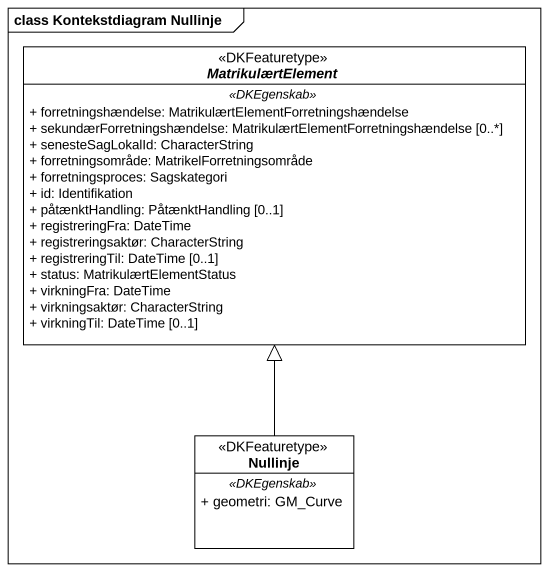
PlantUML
@startuml
mainframe class Kontekstdiagram Nullinje
hide circle
hide empty members
skinparam classAttributeIconSize 0
abstract class MatrikulærtElement <<DKFeaturetype>> {
  .. <<DKEgenskab>> ..
  + forretningshændelse: MatrikulærtElementForretningshændelse
  + sekundærForretningshændelse: MatrikulærtElementForretningshændelse [0..*]
  + senesteSagLokalId: CharacterString
  + forretningsområde: MatrikelForretningsområde
  + forretningsproces: Sagskategori
  + id: Identifikation
  + påtænktHandling: PåtænktHandling [0..1]
  + registreringFra: DateTime
  + registreringsaktør: CharacterString
  + registreringTil: DateTime [0..1]
  + status: MatrikulærtElementStatus
  + virkningFra: DateTime
  + virkningsaktør: CharacterString
  + virkningTil: DateTime [0..1]
}
class Nullinje <<DKFeaturetype>> {
  .. <<DKEgenskab>> ..
  + geometri: GM_Curve
}
Nullinje -up-|> MatrikulærtElement
@enduml
